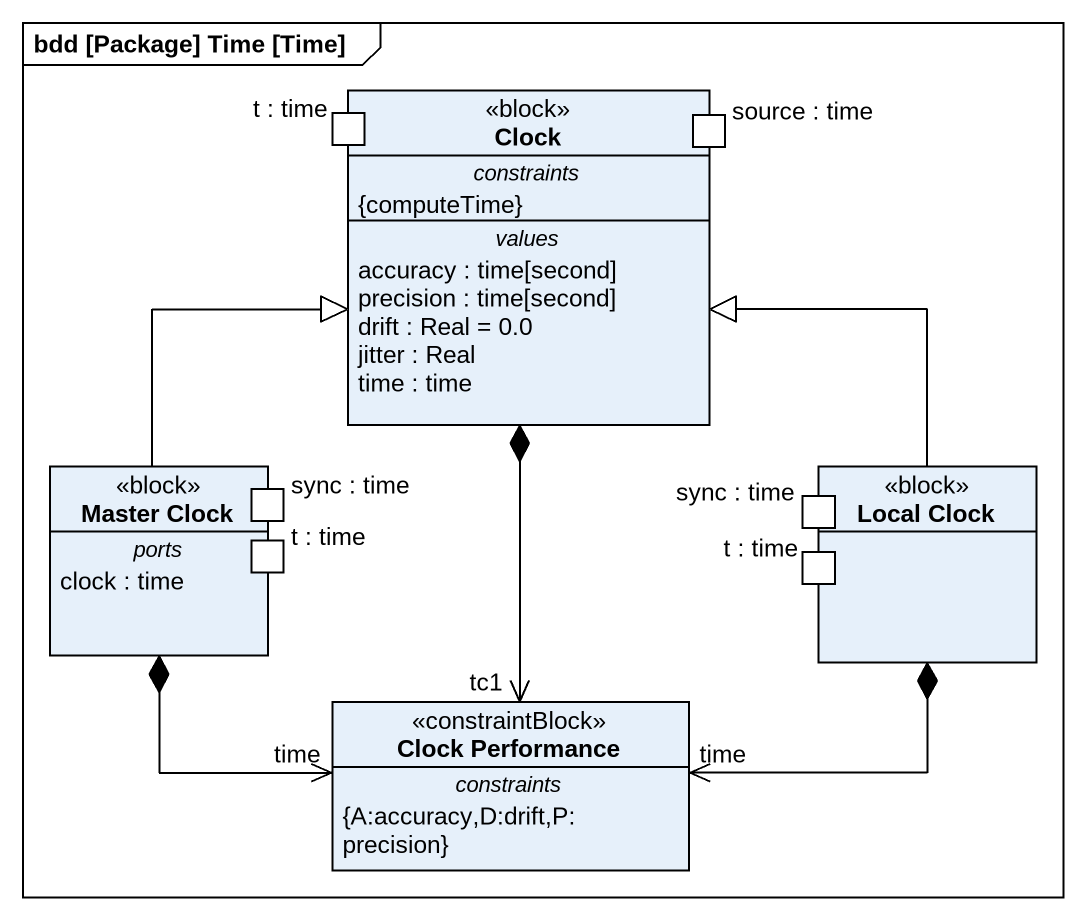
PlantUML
@startuml
mainframe bdd [Package] Time [Time]
allowmixing
hide circle
hide empty members
class Clock <<block>> {
  -- constraints --
  {computeTime}
  -- values --
  accuracy : time[second]
  precision : time[second]
  drift : Real = 0.0
  jitter : Real
  time : time
  -- ports --
  t : time
  source : time
}
class "Master Clock" as Master_Clock <<block>> {
  -- ports --
  clock : time
  -- ports --
  sync : time
  t : time
}
rectangle "Local Clock" as Local_Clock <<block>> {
  port "sync : time" as sync_time_2
  port "t : time" as t_time_3
}
class "Clock Performance" as Clock_Performance <<constraintBlock>> {
  -- constraints --
  {A:accuracy,D:drift,P:precision}
}
Clock *--> "tc1" Clock_Performance
Master_Clock -up-|> Clock
Master_Clock *--> "time" Clock_Performance
Local_Clock -up-|> Clock
Local_Clock *-left-> "time" Clock_Performance
@enduml
